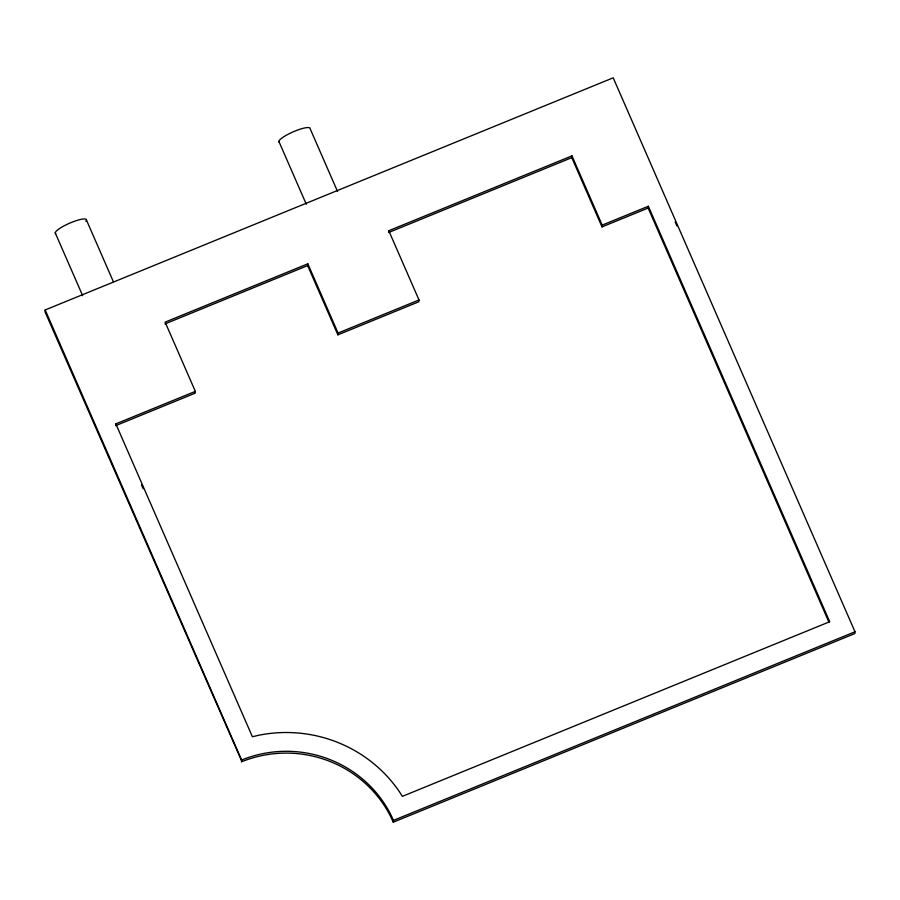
<?xml version="1.0" encoding="UTF-8"?>
<svg xmlns="http://www.w3.org/2000/svg" width="900" height="900" viewBox="0 0 900 900"><rect width="100%" height="100%" fill="white"/><g stroke="black" fill="none" stroke-linecap="round" stroke-linejoin="round"><path stroke-width="1.35" d="M45.18 309.96L45 311.749L241.942 761.648A115.785 112.59 5.8 0 1 390.476 816.199L393.289 822.184L854.82 633.566L855 631.778L613.204 77.816L45.18 309.96L241.65 760.061L241.47 761.85M195.345 391.376L115.83 423.877L115.65 425.666L195.165 393.176L195.345 391.376L165.127 322.132L307.834 263.812L338.062 333.056L337.882 334.845L418.826 301.77L419.006 299.97L388.777 230.726L571.961 155.869L602.19 225.112L602.01 226.901L648.158 208.046L648.337 206.246L602.19 225.112M337.882 334.845L307.654 265.601L307.834 263.812M388.777 230.726L388.598 232.526L571.781 157.657L571.961 155.869M393.289 822.184L393.469 820.395L390.656 814.399A115.785 112.59 5.8 0 0 242.123 759.847L241.65 760.061M164.936 323.933L307.654 265.601M338.062 333.056L419.006 299.97M393.469 820.395L855 631.778M675.191 222.053L676.879 225.911M648.337 206.246L829.699 621.72L402.356 796.354L399.465 791.809A135.09 131.355 5.8 0 0 258.896 735.232L252.394 736.751L115.83 423.877M648.158 208.046L828.945 622.226M571.781 157.657L602.01 226.901M337.556 191.509L310.129 128.678A16.976 3.476 -23.6 0 0 292.86 131.974A16.976 3.476 -23.6 0 0 279.315 142.245M278.887 141.435L306.315 204.278M86.468 220.072L113.332 281.632M55.226 232.841L82.654 295.673M141.502 484.897L143.179 488.756M55.654 233.651A16.976 3.476 -23.6 0 1 71.246 222.514A16.976 3.476 -23.6 0 1 85.837 221.31"/></g></svg>
